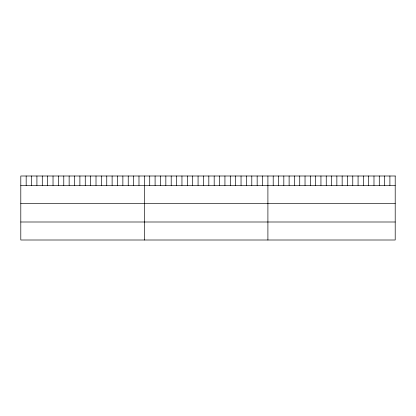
<?xml version="1.0" encoding="UTF-8"?>
<svg xmlns="http://www.w3.org/2000/svg" width="416" height="416" viewBox="0 0 416 416"><rect width="100%" height="100%" fill="white"/><g stroke="black" fill="none" stroke-linecap="round" stroke-linejoin="round"><path stroke-width="0.62" d="M20.8 185.453L395.2 185.453M20.8 203.455L395.2 203.455M20.8 221.998L395.2 221.998M389.896 175.999L389.896 185.453M384.592 175.999L384.592 185.453M379.288 175.999L379.288 185.453M373.984 175.999L373.984 185.453M368.68 175.999L368.68 185.453M363.376 175.999L363.376 185.453M358.072 175.999L358.072 185.453M352.768 175.999L352.768 185.453M347.464 175.999L347.464 185.453M342.16 175.999L342.16 185.453M336.856 175.999L336.856 185.453M331.552 175.999L331.552 185.453M326.248 175.999L326.248 185.453M320.944 175.999L320.944 185.453M315.64 175.999L315.64 185.453M310.336 175.999L310.336 185.453M305.032 175.999L305.032 185.453M299.728 175.999L299.728 185.453M294.424 175.999L294.424 185.453M289.12 175.999L289.12 185.453M283.816 175.999L283.816 185.453M278.512 175.999L278.512 185.453M273.208 175.999L273.208 185.453M267.904 175.999L267.904 240.001M262.532 175.999L262.532 185.453M257.161 175.999L257.161 185.453M251.789 175.999L251.789 185.453M246.418 175.999L246.418 185.453M241.046 175.999L241.046 185.453M235.674 175.999L235.674 185.453M230.303 175.999L230.303 185.453M224.931 175.999L224.931 185.453M219.56 175.999L219.56 185.453M214.188 175.999L214.188 185.453M208.816 175.999L208.816 185.453M203.44 175.999L203.44 185.453M198.068 175.999L198.068 185.453M192.696 175.999L192.696 185.453M187.325 175.999L187.325 185.453M181.953 175.999L181.953 185.453M176.582 175.999L176.582 185.453M171.21 175.999L171.21 185.453M165.838 175.999L165.838 185.453M160.467 175.999L160.467 185.453M155.095 175.999L155.095 185.453M149.724 175.999L149.724 185.453M144.352 175.999L144.352 240.001M138.98 175.999L138.98 185.453M133.609 175.999L133.609 185.453M128.237 175.999L128.237 185.453M122.866 175.999L122.866 185.453M117.494 175.999L117.494 185.453M112.122 175.999L112.122 185.453M106.751 175.999L106.751 185.453M101.379 175.999L101.379 185.453M96.008 175.999L96.008 185.453M90.636 175.999L90.636 185.453M85.264 175.999L85.264 185.453M79.888 175.999L79.888 185.453M74.516 175.999L74.516 185.453M69.144 175.999L69.144 185.453M63.773 175.999L63.773 185.453M58.401 175.999L58.401 185.453M53.03 175.999L53.03 185.453M47.658 175.999L47.658 185.453M42.286 175.999L42.286 185.453M36.915 175.999L36.915 185.453M31.543 175.999L31.543 185.453M26.172 175.999L26.172 185.453M395.2 175.999L20.8 175.999L20.8 240.001L395.2 240.001L395.2 175.999"/></g></svg>
